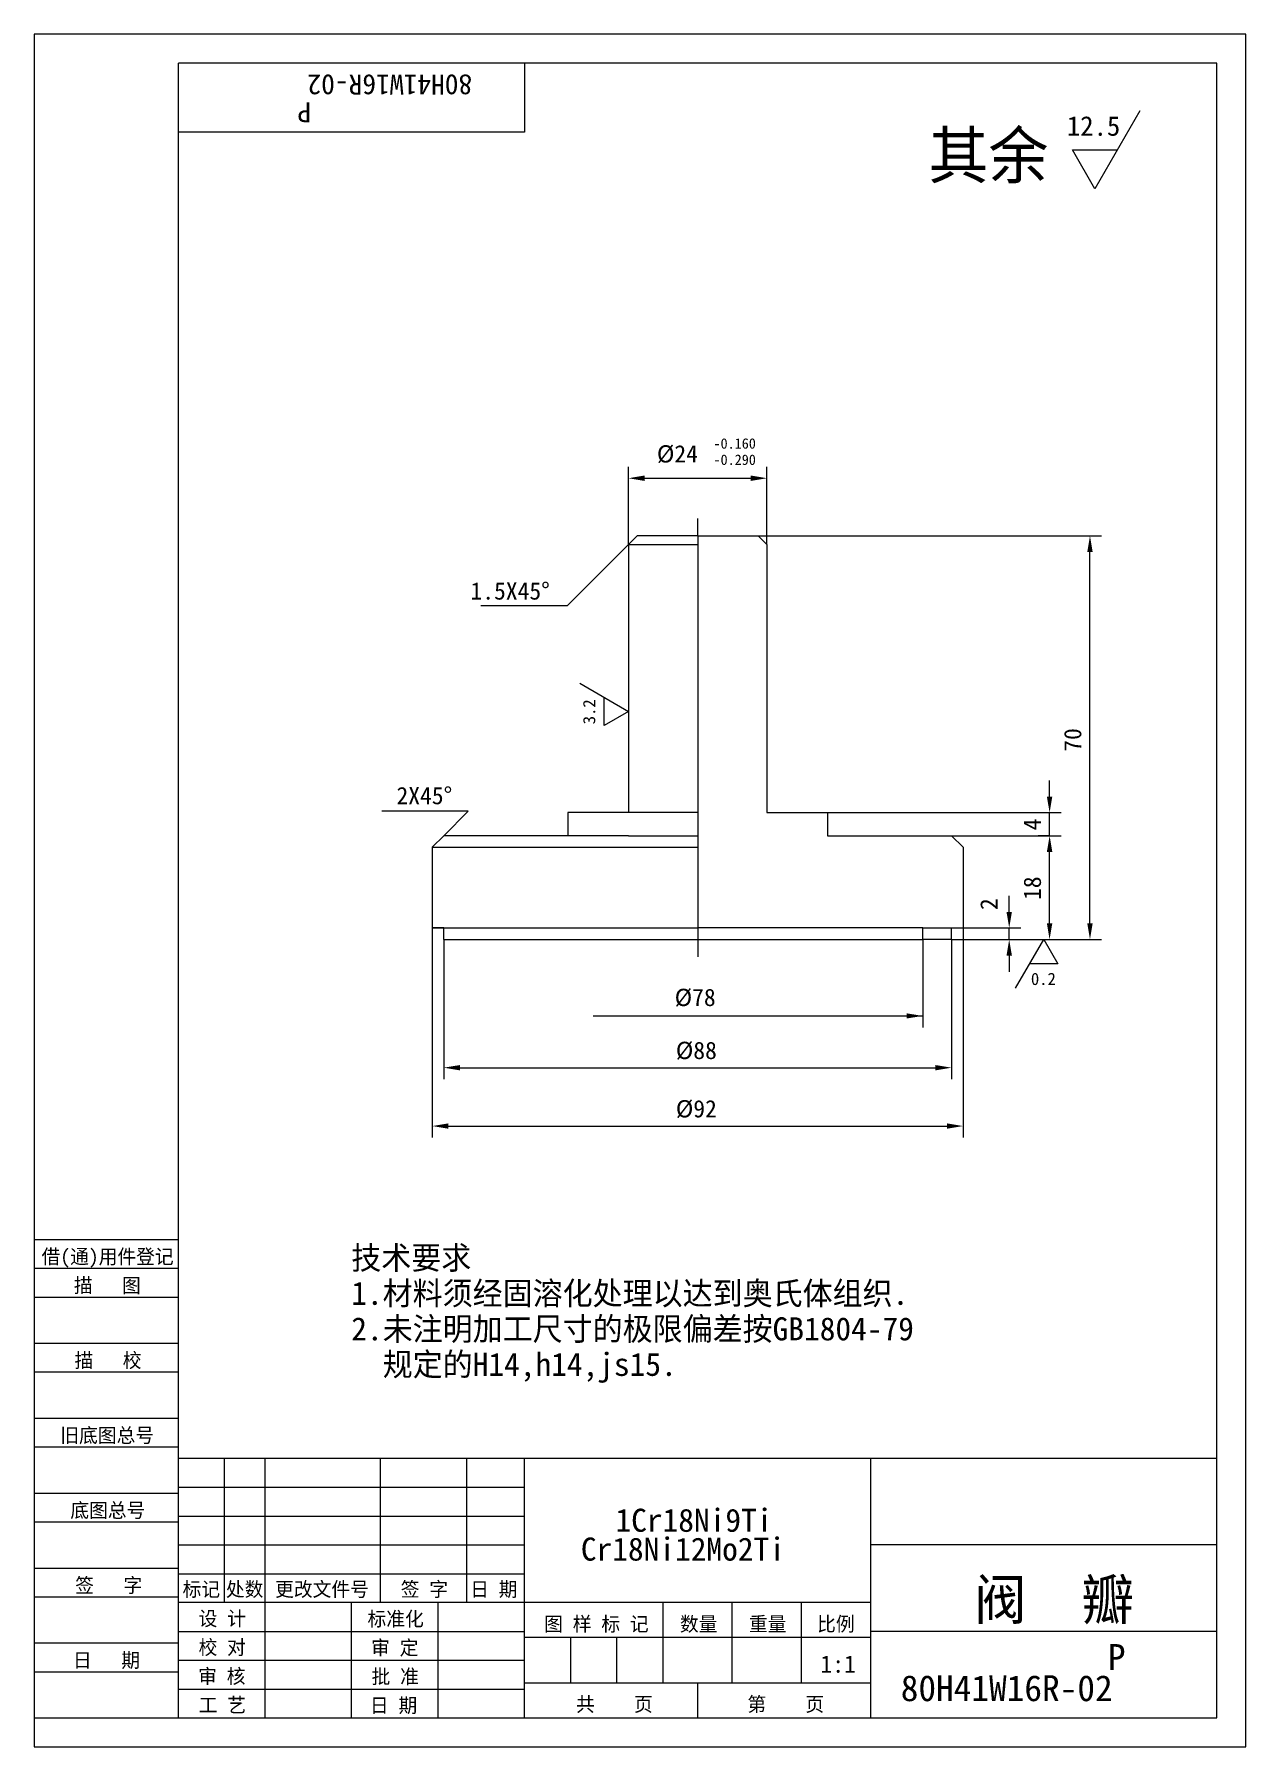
# Model space of a CAD drawing. Header units: metres. Extents: x 0 to 210, y 0 to 297.
import ezdxf

# ---------------------------------------------------------------- set-up
doc = ezdxf.new("R2010")
doc.units = ezdxf.units.M
for name, color, linetype in [('C', 6, 'Continuous'), ('D', 1, 'Continuous'), ('FL', 5, 'Continuous'), ('T', 7, 'Continuous'), ('TL', 4, 'Continuous')]:
    doc.layers.add(name, color=color, linetype=linetype)

# ---------------------------------------------------------------- blocks, each defined once
blk = doc.blocks.new('TUKUN4')
at = {"layer": 'FL'}
for p, q in [((0, 297), (0, 0)), ((210, 297), (0, 297)), ((210, 0), (210, 297)), ((0, 78), (25, 78)), ((0, 70), (25, 70)), ((0, 65), (25, 65)), ((0, 57), (25, 57)), ((0, 52), (25, 52)), ((33, 25), (33, 50)), ((40, 5), (40, 50)), ((60, 25), (60, 50)), ((75, 25), (75, 50)), ((25, 45), (85, 45)), ((0, 44), (25, 44)), ((0, 39), (25, 39)), ((25, 40), (85, 40)), ((25, 35), (85, 35)), ((0, 31), (25, 31)), ((25, 30), (85, 30)), ((0, 26), (25, 26)), ((70, 5), (70, 25)), ((0, 18), (25, 18)), ((25, 20), (85, 20)), ((25, 15), (85, 15)), ((0, 13), (25, 13)), ((25, 10), (85, 10)), ((0, 0), (210, 0))]:
    blk.add_line(p, q, dxfattribs=at)
at = {"layer": 'TL'}
for p, q in [((25, 5), (25, 292)), ((205, 292), (25, 292)), ((85, 292), (85, 280)), ((205, 5), (205, 292)), ((85, 280), (25, 280)), ((0, 88), (25, 88)), ((0, 83), (25, 83)), ((205, 50), (25, 50)), ((85, 5), (85, 50)), ((145, 5), (145, 50)), ((205, 35), (145, 35)), ((145, 25), (25, 25)), ((55, 5), (55, 25)), ((109, 11), (109, 25)), ((121, 11), (121, 25)), ((133, 11), (133, 25)), ((85, 19), (145, 19)), ((93, 11), (93, 19)), ((101, 11), (101, 19)), ((205, 20), (145, 20)), ((145, 11), (85, 11)), ((115, 5), (115, 11)), ((0, 5), (205, 5))]:
    blk.add_line(p, q, dxfattribs=at)
at = {"layer": 'T'}
for s, p in [('借(通)用件登记', (1.26, 83.76)), ('描   图', (6.86, 78.76)), ('描   校', (6.98, 65.76)), ('旧底图总号', (4.52, 52.76)), ('底图总号', (6.25, 39.76)), ('签   字', (7.1, 26.76)), ('标记', (25.71, 26.07)), ('处数', (33.22, 26.07)), ('更改文件号', (41.75, 26.07)), ('签 字', (63.53, 26.07)), ('日 期', (75.57, 26.07)), ('设 计', (28.5, 20.99)), ('标准化', (57.77, 20.93)), ('图 样 标 记', (88.4, 20.04)), ('数量', (111.92, 20.04)), ('重量', (123.88, 20.04)), ('比例', (135.7, 20.04)), ('校 对', (28.48, 15.99)), ('审 定', (58.39, 15.93)), ('日   期', (6.72, 13.76)), ('审 核', (28.41, 10.99)), ('批 准', (58.46, 10.93)), ('共    页', (93.91, 6.13)), ('第    页', (123.62, 6.13)), ('工 艺', (28.52, 5.99)), ('日 期', (58.18, 5.93))]:
    blk.add_text(s, height=2.5, dxfattribs=at).set_placement(p)

msp = doc.modelspace()

# ---------------------------------------------------------------- linework, layer by layer
at = {"layer": 'C'}
for p, q in [((115, 210), (115, 213)), ((115, 210), (115, 142)), ((115, 142), (115, 140)), ((115, 140), (115, 137))]:
    msp.add_line(p, q, dxfattribs=at)
at = {"layer": 'D'}
for p, q in [((191.66, 283.69), (183.85, 270.17)), ((179.95, 276.93), (187.76, 276.93)), ((183.85, 270.17), (179.95, 276.93)), ((103, 208.5), (103, 222)), ((105.8, 220), (124.2, 220)), ((127, 208.5), (127, 222)), ((103, 208.5), (92.39, 197.89)), ((125.5, 210), (185, 210)), ((183, 142.8), (183, 207.2)), ((92.39, 197.89), (77.39, 197.89)), ((94.55, 184.44), (103, 179.56)), ((98.78, 177.12), (98.78, 182)), ((103, 179.56), (98.78, 177.12)), ((176, 164.8), (176, 167.6)), ((75.24, 162.24), (60.24, 162.24)), ((71, 158), (75.24, 162.24)), ((137.5, 162), (178, 162)), ((176, 158), (176, 162)), ((159, 158), (178, 158)), ((176, 158), (174, 158)), ((176, 142.8), (176, 155.2)), ((169, 144.8), (169, 147.6)), ((69, 142), (69, 105.65)), ((71, 140), (71, 115.77)), ((154, 142), (171, 142)), ((154, 140), (154, 124.75)), ((159, 140), (159, 115.77)), ((159, 140), (185, 140)), ((159.5, 140), (178, 140)), ((159.5, 140), (171, 140)), ((161, 142), (161, 105.65)), ((169, 140), (169, 142)), ((170.11, 131.55), (174.99, 140)), ((174.99, 140), (177.43, 135.78)), ((169, 137.2), (169, 134.4)), ((177.43, 135.78), (172.55, 135.78)), ((96.89, 126.75), (154, 126.75)), ((73.8, 117.77), (156.2, 117.77)), ((71.8, 107.65), (158.2, 107.65))]:
    msp.add_line(p, q, dxfattribs=at)
for points in [[(105.8, 220.47), (105.8, 219.53), (103, 220)], [(124.2, 220.47), (124.2, 219.53), (127, 220)], [(182.53, 207.2), (183.47, 207.2), (183, 210)], [(175.53, 164.8), (176.47, 164.8), (176, 162)], [(175.53, 155.2), (176.47, 155.2), (176, 158)], [(168.53, 144.8), (169.47, 144.8), (169, 142)], [(175.53, 142.8), (176.47, 142.8), (176, 140)], [(182.53, 142.8), (183.47, 142.8), (183, 140)], [(168.53, 137.2), (169.47, 137.2), (169, 140)], [(151.2, 127.2), (154, 126.75), (151.2, 126.3)], [(73.8, 118.23), (73.8, 117.3), (71, 117.77)], [(156.2, 118.23), (156.2, 117.3), (159, 117.77)], [(71.8, 108.11), (71.8, 107.18), (69, 107.65)], [(158.2, 108.11), (158.2, 107.18), (161, 107.65)]]:
    msp.add_solid(points, dxfattribs=at)
at = {"layer": 'TL'}
for p, q in [((115, 162), (92.5, 162)), ((92.5, 162), (92.5, 158)), ((127, 162), (137.5, 162)), ((137.5, 162), (137.5, 158)), ((71, 142), (69, 142)), ((71, 140), (71, 142)), ((159, 142), (161, 142)), ((159, 140), (159, 142))]:
    msp.add_line(p, q, dxfattribs=at)
for points in [[(115, 210), (104.5, 210), (103, 208.5), (103, 162)], [(103, 208.5), (115, 208.5)], [(115, 210), (125.5, 210), (127, 208.5), (127, 162)], [(103, 158), (71, 158), (69, 156), (69, 142)], [(103, 158), (115, 158)], [(137.5, 158), (159, 158), (161, 156), (161, 142)], [(69, 156), (115, 156)], [(69, 142), (115, 142)], [(71, 140), (154, 140)], [(159, 140), (154, 140), (154, 142), (115, 142)]]:
    msp.add_lwpolyline(points, dxfattribs=at)

# ---------------------------------------------------------------- block references
at = {"layer": 'D'}
msp.add_blockref('TUKUN4', (0, 0), dxfattribs=at)

# ---------------------------------------------------------------- texts
for s, height, rotation, p in [('80H41W16R-02', 3.5, 180, (75.92, 290)), ('        P   ', 3.5, 180, (67.05, 285.22)), ('3.2', 2.12, 90, (97.24, 177.33)), ('70', 3, 90, (181.5, 172.57)), ('4', 3, 90, (174.5, 158.93)), ('18', 3, 90, (174.5, 146.86)), ('2', 3, 90, (166.98, 145.11))]:
    msp.add_text(s, height=height, rotation=rotation, dxfattribs=at).set_placement(p)
for s, height, p in [('12.5', 3.4, (179, 279.39)), ('其余', 8, (155, 272)), ('%%C24', 3, (107.93, 222.73)), ('-0.160', 1.8, (117.74, 225.13)), ('-0.290', 1.8, (117.74, 222.31)), ('1.5X45%%d', 3, (75.62, 198.95)), ('2X45%%D', 3, (62.79, 163.46)), ('0.2', 2.12, (172.76, 132.11)), ('%%C78', 3, (111.01, 128.46)), ('%%C88', 3, (111.21, 119.27)), ('%%C92', 3, (111.21, 109.15)), ('技术要求', 4, (54.95, 82.8)), ('1.材料须经固溶化处理以达到奥氏体组织.', 4, (54.95, 76.64)), ('2.未注明加工尺寸的极限偏差按GB1804-79', 4, (54.95, 70.48)), ('  规定的H14,h14,js15.', 4, (54.95, 64.32)), ('1Cr18Ni9Ti', 4, (100.75, 37.28)), ('Cr18Ni12Mo2Ti', 4, (94.75, 32.28)), ('阀  瓣', 7, (162.91, 22.03)), ('1:1', 3, (136.29, 12.84)), ('        P   ', 4.5, (161.61, 13.31)), ('80H41W16R-02', 4.5, (150.2, 7.91))]:
    msp.add_text(s, height=height, dxfattribs=at).set_placement(p)

doc.saveas('drawing.dxf')
